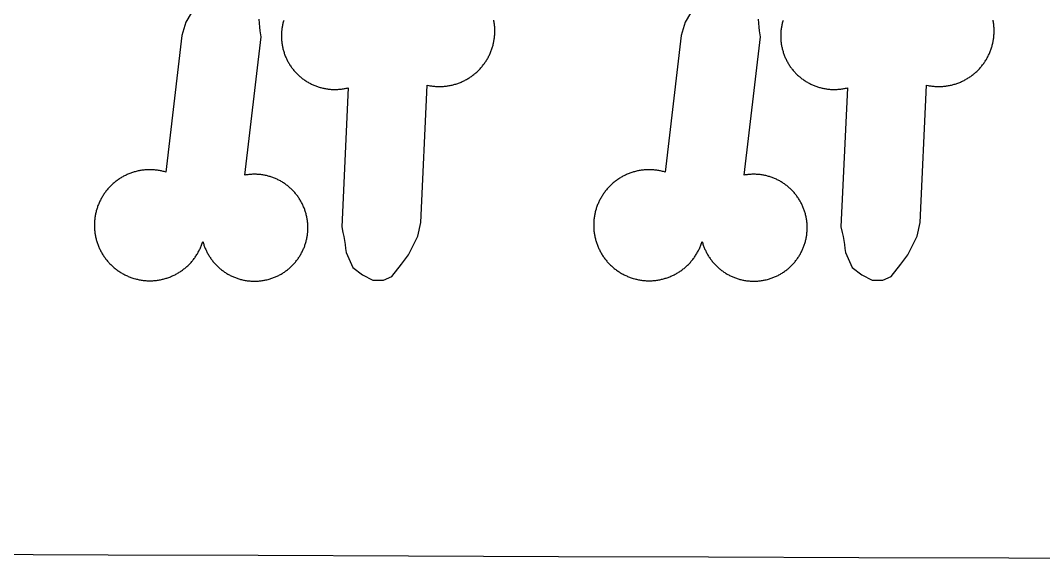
# Model space of a CAD drawing. Extents: x -246 to 246, y -104 to 199.
# Drawn here: x 89.4 to 113.99, y 129.86 to 142.78 of the extents above; entities that cross this region are included whole.
import ezdxf

# ---------------------------------------------------------------- set-up
doc = ezdxf.new("R2010")
doc.units = 0
doc.layers.add('Add_Red', color=1, linetype='Continuous')
doc.layers.add('Outline_Red', color=1, linetype='Continuous')

msp = doc.modelspace()

# ---------------------------------------------------------------- linework, layer by layer
at = {"layer": 'Add_Red'}
for points in [[(93.637, 143.174), (93.375, 142.74), (93.284, 142.417), (92.895, 139.141), (92.857, 139.152), (92.835, 139.158), (92.812, 139.164), (92.789, 139.169), (92.767, 139.173), (92.744, 139.177), (92.721, 139.181), (92.698, 139.185), (92.675, 139.188), (92.652, 139.19), (92.628, 139.193), (92.605, 139.194), (92.582, 139.196), (92.559, 139.197), (92.536, 139.198), (92.512, 139.198), (92.484, 139.197), (92.461, 139.197), (92.438, 139.196), (92.415, 139.194), (92.391, 139.192), (92.368, 139.19), (92.345, 139.187), (92.322, 139.184), (92.299, 139.181), (92.276, 139.177), (92.253, 139.172), (92.231, 139.168), (92.208, 139.162), (92.185, 139.157), (92.163, 139.151), (92.14, 139.145), (92.118, 139.138), (92.096, 139.131), (92.074, 139.124), (92.052, 139.116), (92.03, 139.108), (92.009, 139.099), (91.987, 139.09), (91.966, 139.081), (91.945, 139.071), (91.924, 139.061), (91.903, 139.05), (91.883, 139.04), (91.862, 139.028), (91.842, 139.017), (91.822, 139.005), (91.802, 138.993), (91.783, 138.98), (91.763, 138.967), (91.744, 138.954), (91.725, 138.94), (91.707, 138.927), (91.688, 138.912), (91.67, 138.898), (91.652, 138.883), (91.634, 138.868), (91.617, 138.852), (91.6, 138.836), (91.583, 138.82), (91.567, 138.804), (91.55, 138.787), (91.534, 138.77), (91.519, 138.753), (91.503, 138.736), (91.488, 138.718), (91.474, 138.7), (91.459, 138.682), (91.445, 138.663), (91.431, 138.645), (91.418, 138.626), (91.405, 138.606), (91.392, 138.587), (91.38, 138.567), (91.368, 138.547), (91.356, 138.527), (91.344, 138.507), (91.333, 138.487), (91.323, 138.466), (91.312, 138.445), (91.303, 138.424), (91.293, 138.403), (91.284, 138.381), (91.275, 138.36), (91.266, 138.338), (91.258, 138.316), (91.251, 138.294), (91.243, 138.272), (91.237, 138.25), (91.225, 138.21), (91.219, 138.187), (91.214, 138.165), (91.209, 138.142), (91.204, 138.119), (91.2, 138.096), (91.196, 138.074), (91.193, 138.051), (91.19, 138.027), (91.187, 138.004), (91.185, 137.981), (91.183, 137.958), (91.181, 137.935), (91.18, 137.912), (91.18, 137.888), (91.18, 137.865), (91.18, 137.839), (91.181, 137.816), (91.182, 137.793), (91.183, 137.77), (91.185, 137.746), (91.187, 137.723), (91.19, 137.7), (91.193, 137.677), (91.196, 137.654), (91.2, 137.631), (91.205, 137.608), (91.209, 137.585), (91.214, 137.563), (91.22, 137.54), (91.226, 137.518), (91.232, 137.495), (91.239, 137.473), (91.246, 137.451), (91.253, 137.429), (91.261, 137.407), (91.269, 137.385), (91.278, 137.363), (91.287, 137.342), (91.296, 137.321), (91.306, 137.3), (91.316, 137.279), (91.326, 137.258), (91.337, 137.237), (91.348, 137.217), (91.36, 137.197), (91.371, 137.176), (91.384, 137.157), (91.396, 137.137), (91.409, 137.118), (91.422, 137.099), (91.436, 137.08), (91.45, 137.061), (91.464, 137.043), (91.478, 137.024), (91.493, 137.006), (91.508, 136.989), (91.524, 136.971), (91.539, 136.954), (91.555, 136.937), (91.572, 136.921), (91.588, 136.905), (91.605, 136.889), (91.623, 136.873), (91.64, 136.858), (91.658, 136.843), (91.676, 136.828), (91.694, 136.813), (91.712, 136.799), (91.731, 136.785), (91.75, 136.772), (91.769, 136.759), (91.789, 136.746), (91.808, 136.734), (91.828, 136.721), (91.848, 136.71), (91.869, 136.698), (91.889, 136.687), (91.91, 136.677), (91.93, 136.666), (91.951, 136.656), (91.973, 136.647), (91.994, 136.637), (92.016, 136.629), (92.037, 136.62), (92.059, 136.612), (92.081, 136.604), (92.103, 136.597), (92.125, 136.59), (92.167, 136.578), (92.19, 136.572), (92.213, 136.567), (92.235, 136.562), (92.258, 136.557), (92.281, 136.553), (92.304, 136.549), (92.327, 136.545), (92.35, 136.542), (92.373, 136.54), (92.396, 136.538), (92.419, 136.536), (92.443, 136.534), (92.466, 136.533), (92.489, 136.533), (92.512, 136.532), (92.536, 136.533), (92.559, 136.533), (92.583, 136.534), (92.606, 136.536), (92.629, 136.538), (92.652, 136.54), (92.675, 136.542), (92.698, 136.545), (92.721, 136.549), (92.744, 136.553), (92.767, 136.557), (92.79, 136.562), (92.813, 136.567), (92.835, 136.572), (92.858, 136.578), (92.88, 136.584), (92.902, 136.591), (92.925, 136.598), (92.947, 136.605), (92.969, 136.613), (92.99, 136.621), (93.012, 136.63), (93.034, 136.639), (93.055, 136.648), (93.076, 136.658), (93.097, 136.668), (93.118, 136.678), (93.138, 136.689), (93.159, 136.7), (93.179, 136.711), (93.199, 136.723), (93.219, 136.735), (93.239, 136.748), (93.258, 136.761), (93.277, 136.774), (93.296, 136.787), (93.315, 136.801), (93.333, 136.815), (93.351, 136.83), (93.369, 136.845), (93.387, 136.86), (93.404, 136.875), (93.422, 136.891), (93.438, 136.907), (93.455, 136.923), (93.471, 136.94), (93.487, 136.957), (93.503, 136.974), (93.518, 136.991), (93.534, 137.009), (93.548, 137.027), (93.563, 137.045), (93.577, 137.064), (93.591, 137.082), (93.604, 137.101), (93.617, 137.12), (93.63, 137.14), (93.643, 137.159), (93.655, 137.179), (93.667, 137.199), (93.678, 137.219), (93.689, 137.24), (93.7, 137.261), (93.71, 137.281), (93.72, 137.302), (93.73, 137.324), (93.739, 137.345), (93.748, 137.366), (93.757, 137.388), (93.765, 137.41), (93.773, 137.432), (93.78, 137.454), (93.787, 137.476), (93.794, 137.452), (93.8, 137.43), (93.807, 137.409), (93.814, 137.388), (93.821, 137.366), (93.829, 137.346), (93.837, 137.325), (93.846, 137.304), (93.855, 137.283), (93.864, 137.263), (93.874, 137.243), (93.884, 137.223), (93.894, 137.203), (93.905, 137.183), (93.916, 137.164), (93.927, 137.144), (93.939, 137.125), (93.951, 137.106), (93.963, 137.088), (93.976, 137.069), (93.989, 137.051), (94.002, 137.033), (94.016, 137.015), (94.03, 136.998), (94.044, 136.98), (94.059, 136.963), (94.074, 136.947), (94.089, 136.93), (94.104, 136.914), (94.12, 136.898), (94.136, 136.882), (94.152, 136.867), (94.169, 136.852), (94.185, 136.837), (94.202, 136.822), (94.22, 136.808), (94.237, 136.794), (94.255, 136.78), (94.273, 136.767), (94.291, 136.754), (94.31, 136.741), (94.328, 136.729), (94.347, 136.717), (94.366, 136.705), (94.386, 136.694), (94.405, 136.683), (94.425, 136.672), (94.445, 136.662), (94.465, 136.652), (94.485, 136.642), (94.505, 136.633), (94.526, 136.624), (94.547, 136.615), (94.568, 136.607), (94.588, 136.599), (94.61, 136.592), (94.631, 136.585), (94.652, 136.578), (94.674, 136.572), (94.695, 136.566), (94.717, 136.56), (94.739, 136.555), (94.761, 136.55), (94.783, 136.545), (94.805, 136.541), (94.827, 136.538), (94.849, 136.534), (94.871, 136.531), (94.893, 136.529), (94.916, 136.527), (94.938, 136.525), (94.96, 136.524), (94.983, 136.523), (95.005, 136.522), (95.028, 136.522), (95.058, 136.522)], [(105.636, 143.174), (105.374, 142.74), (105.283, 142.417), (104.894, 139.141), (104.856, 139.152), (104.834, 139.158), (104.811, 139.164), (104.788, 139.169), (104.766, 139.173), (104.743, 139.177), (104.72, 139.181), (104.697, 139.185), (104.674, 139.188), (104.651, 139.19), (104.627, 139.193), (104.604, 139.194), (104.581, 139.196), (104.558, 139.197), (104.535, 139.198), (104.511, 139.198), (104.483, 139.197), (104.46, 139.197), (104.437, 139.196), (104.414, 139.194), (104.39, 139.192), (104.367, 139.19), (104.344, 139.187), (104.321, 139.184), (104.298, 139.181), (104.275, 139.177), (104.252, 139.172), (104.23, 139.168), (104.207, 139.162), (104.184, 139.157), (104.162, 139.151), (104.139, 139.145), (104.117, 139.138), (104.095, 139.131), (104.073, 139.124), (104.051, 139.116), (104.029, 139.108), (104.008, 139.099), (103.986, 139.09), (103.965, 139.081), (103.944, 139.071), (103.923, 139.061), (103.902, 139.05), (103.881, 139.04), (103.861, 139.028), (103.841, 139.017), (103.821, 139.005), (103.801, 138.993), (103.782, 138.98), (103.762, 138.967), (103.743, 138.954), (103.724, 138.94), (103.706, 138.927), (103.687, 138.912), (103.669, 138.898), (103.651, 138.883), (103.633, 138.868), (103.616, 138.852), (103.599, 138.836), (103.582, 138.82), (103.566, 138.804), (103.549, 138.787), (103.533, 138.77), (103.518, 138.753), (103.502, 138.736), (103.487, 138.718), (103.473, 138.7), (103.458, 138.682), (103.444, 138.663), (103.43, 138.645), (103.417, 138.626), (103.404, 138.606), (103.391, 138.587), (103.379, 138.567), (103.367, 138.547), (103.355, 138.527), (103.343, 138.507), (103.332, 138.487), (103.322, 138.466), (103.311, 138.445), (103.301, 138.424), (103.292, 138.403), (103.283, 138.381), (103.274, 138.36), (103.265, 138.338), (103.257, 138.316), (103.25, 138.294), (103.242, 138.272), (103.235, 138.25), (103.224, 138.21), (103.218, 138.187), (103.213, 138.165), (103.208, 138.142), (103.203, 138.119), (103.199, 138.096), (103.195, 138.074), (103.192, 138.051), (103.189, 138.027), (103.186, 138.004), (103.184, 137.981), (103.182, 137.958), (103.18, 137.935), (103.179, 137.912), (103.179, 137.888), (103.179, 137.865), (103.179, 137.839), (103.18, 137.816), (103.181, 137.793), (103.182, 137.77), (103.184, 137.746), (103.186, 137.723), (103.189, 137.7), (103.192, 137.677), (103.195, 137.654), (103.199, 137.631), (103.204, 137.608), (103.208, 137.585), (103.213, 137.563), (103.219, 137.54), (103.225, 137.518), (103.231, 137.495), (103.238, 137.473), (103.245, 137.451), (103.252, 137.429), (103.26, 137.407), (103.268, 137.385), (103.277, 137.363), (103.286, 137.342), (103.295, 137.321), (103.305, 137.3), (103.315, 137.279), (103.325, 137.258), (103.336, 137.237), (103.347, 137.217), (103.358, 137.197), (103.37, 137.176), (103.382, 137.157), (103.395, 137.137), (103.408, 137.118), (103.421, 137.099), (103.435, 137.08), (103.449, 137.061), (103.463, 137.043), (103.477, 137.024), (103.492, 137.006), (103.507, 136.989), (103.523, 136.971), (103.538, 136.954), (103.554, 136.937), (103.571, 136.921), (103.587, 136.905), (103.604, 136.889), (103.621, 136.873), (103.639, 136.858), (103.657, 136.843), (103.675, 136.828), (103.693, 136.813), (103.711, 136.799), (103.73, 136.785), (103.749, 136.772), (103.768, 136.759), (103.788, 136.746), (103.807, 136.734), (103.827, 136.721), (103.847, 136.71), (103.867, 136.698), (103.888, 136.687), (103.909, 136.677), (103.929, 136.666), (103.95, 136.656), (103.972, 136.647), (103.993, 136.637), (104.014, 136.629), (104.036, 136.62), (104.058, 136.612), (104.08, 136.604), (104.102, 136.597), (104.124, 136.59), (104.166, 136.578), (104.189, 136.572), (104.211, 136.567), (104.234, 136.562), (104.257, 136.557), (104.28, 136.553), (104.303, 136.549), (104.326, 136.545), (104.349, 136.542), (104.372, 136.54), (104.395, 136.538), (104.418, 136.536), (104.442, 136.534), (104.465, 136.533), (104.488, 136.533), (104.511, 136.532), (104.535, 136.533), (104.558, 136.533), (104.582, 136.534), (104.605, 136.536), (104.628, 136.538), (104.651, 136.54), (104.674, 136.542), (104.697, 136.545), (104.72, 136.549), (104.743, 136.553), (104.766, 136.557), (104.789, 136.562), (104.812, 136.567), (104.834, 136.572), (104.857, 136.578), (104.879, 136.584), (104.901, 136.591), (104.924, 136.598), (104.946, 136.605), (104.968, 136.613), (104.989, 136.621), (105.011, 136.63), (105.032, 136.639), (105.054, 136.648), (105.075, 136.658), (105.096, 136.668), (105.117, 136.678), (105.137, 136.689), (105.158, 136.7), (105.178, 136.711), (105.198, 136.723), (105.218, 136.735), (105.238, 136.748), (105.257, 136.761), (105.276, 136.774), (105.295, 136.787), (105.314, 136.801), (105.332, 136.815), (105.35, 136.83), (105.368, 136.845), (105.386, 136.86), (105.403, 136.875), (105.421, 136.891), (105.437, 136.907), (105.454, 136.923), (105.47, 136.94), (105.486, 136.957), (105.502, 136.974), (105.517, 136.991), (105.532, 137.009), (105.547, 137.027), (105.562, 137.045), (105.576, 137.064), (105.59, 137.082), (105.603, 137.101), (105.616, 137.12), (105.629, 137.14), (105.642, 137.159), (105.654, 137.179), (105.666, 137.199), (105.677, 137.219), (105.688, 137.24), (105.699, 137.261), (105.709, 137.281), (105.719, 137.302), (105.729, 137.324), (105.738, 137.345), (105.747, 137.366), (105.756, 137.388), (105.764, 137.41), (105.771, 137.432), (105.779, 137.454), (105.786, 137.476), (105.793, 137.452), (105.799, 137.43), (105.806, 137.409), (105.813, 137.388), (105.82, 137.366), (105.828, 137.346), (105.836, 137.325), (105.845, 137.304), (105.854, 137.283), (105.863, 137.263), (105.873, 137.243), (105.883, 137.223), (105.893, 137.203), (105.904, 137.183), (105.915, 137.164), (105.926, 137.144), (105.938, 137.125), (105.95, 137.106), (105.962, 137.088), (105.975, 137.069), (105.988, 137.051), (106.001, 137.033), (106.015, 137.015), (106.029, 136.998), (106.043, 136.98), (106.058, 136.963), (106.073, 136.947), (106.088, 136.93), (106.103, 136.914), (106.119, 136.898), (106.135, 136.882), (106.151, 136.867), (106.168, 136.852), (106.184, 136.837), (106.201, 136.822), (106.219, 136.808), (106.236, 136.794), (106.254, 136.78), (106.272, 136.767), (106.29, 136.754), (106.309, 136.741), (106.327, 136.729), (106.346, 136.717), (106.365, 136.705), (106.385, 136.694), (106.404, 136.683), (106.424, 136.672), (106.444, 136.662), (106.464, 136.652), (106.484, 136.642), (106.504, 136.633), (106.525, 136.624), (106.546, 136.615), (106.566, 136.607), (106.587, 136.599), (106.609, 136.592), (106.63, 136.585), (106.651, 136.578), (106.673, 136.572), (106.694, 136.566), (106.716, 136.56), (106.738, 136.555), (106.76, 136.55), (106.782, 136.545), (106.804, 136.541), (106.826, 136.538), (106.848, 136.534), (106.87, 136.531), (106.892, 136.529), (106.915, 136.527), (106.937, 136.525), (106.959, 136.524), (106.982, 136.523), (107.004, 136.522), (107.026, 136.522), (107.056, 136.522)], [(95.058, 136.522), (95.08, 136.523), (95.102, 136.524), (95.125, 136.526), (95.147, 136.527), (95.169, 136.53), (95.192, 136.532), (95.214, 136.535), (95.236, 136.539), (95.258, 136.543), (95.28, 136.547), (95.302, 136.552), (95.324, 136.557), (95.36, 136.566), (95.381, 136.572), (95.403, 136.578), (95.424, 136.585), (95.445, 136.592), (95.467, 136.599), (95.488, 136.607), (95.508, 136.615), (95.529, 136.624), (95.55, 136.633), (95.57, 136.642), (95.59, 136.652), (95.61, 136.662), (95.63, 136.672), (95.65, 136.683), (95.669, 136.694), (95.689, 136.705), (95.708, 136.717), (95.727, 136.729), (95.745, 136.741), (95.764, 136.754), (95.782, 136.767), (95.8, 136.78), (95.818, 136.794), (95.835, 136.808), (95.853, 136.822), (95.87, 136.837), (95.886, 136.852), (95.903, 136.867), (95.919, 136.882), (95.935, 136.898), (95.951, 136.914), (95.966, 136.93), (95.981, 136.947), (95.996, 136.963), (96.011, 136.98), (96.025, 136.998), (96.039, 137.015), (96.053, 137.033), (96.066, 137.051), (96.079, 137.069), (96.092, 137.088), (96.104, 137.106), (96.116, 137.125), (96.128, 137.144), (96.139, 137.164), (96.15, 137.183), (96.161, 137.203), (96.171, 137.223), (96.181, 137.243), (96.191, 137.263), (96.2, 137.283), (96.209, 137.304), (96.218, 137.325), (96.226, 137.346), (96.234, 137.366), (96.241, 137.388), (96.248, 137.409), (96.255, 137.43), (96.261, 137.452), (96.267, 137.473), (96.273, 137.495), (96.278, 137.517), (96.283, 137.539), (96.288, 137.561), (96.292, 137.583), (96.295, 137.605), (96.299, 137.627), (96.302, 137.649), (96.304, 137.671), (96.306, 137.694), (96.308, 137.716), (96.309, 137.738), (96.31, 137.761), (96.311, 137.783), (96.311, 137.806), (96.311, 137.846), (96.31, 137.868), (96.308, 137.891), (96.307, 137.913), (96.305, 137.935), (96.302, 137.958), (96.299, 137.98), (96.296, 138.002), (96.292, 138.024), (96.288, 138.046), (96.284, 138.068), (96.278, 138.094), (96.273, 138.116), (96.267, 138.138), (96.261, 138.159), (96.255, 138.181), (96.248, 138.202), (96.241, 138.223), (96.234, 138.245), (96.226, 138.266), (96.218, 138.286), (96.209, 138.307), (96.2, 138.328), (96.191, 138.348), (96.181, 138.368), (96.171, 138.388), (96.161, 138.408), (96.15, 138.428), (96.139, 138.447), (96.128, 138.467), (96.116, 138.486), (96.104, 138.505), (96.092, 138.523), (96.079, 138.542), (96.066, 138.56), (96.053, 138.578), (96.039, 138.596), (96.025, 138.613), (96.011, 138.631), (95.996, 138.648), (95.981, 138.664), (95.966, 138.681), (95.951, 138.697), (95.935, 138.713), (95.919, 138.729), (95.903, 138.744), (95.886, 138.759), (95.87, 138.774), (95.853, 138.789), (95.835, 138.803), (95.818, 138.817), (95.8, 138.831), (95.782, 138.844), (95.764, 138.857), (95.745, 138.87), (95.727, 138.882), (95.708, 138.894), (95.689, 138.906), (95.669, 138.917), (95.65, 138.928), (95.63, 138.939), (95.61, 138.949), (95.59, 138.959), (95.57, 138.969), (95.55, 138.978), (95.529, 138.987), (95.508, 138.996), (95.488, 139.004), (95.467, 139.012), (95.445, 139.019), (95.424, 139.026), (95.403, 139.033), (95.381, 139.039), (95.36, 139.045), (95.338, 139.051), (95.316, 139.056), (95.294, 139.061), (95.272, 139.066), (95.25, 139.07), (95.228, 139.073), (95.206, 139.077), (95.184, 139.08), (95.162, 139.082), (95.139, 139.084), (95.117, 139.086), (95.095, 139.087), (95.072, 139.088), (95.05, 139.089), (95.028, 139.089), (94.999, 139.089), (94.977, 139.088), (94.955, 139.087), (94.932, 139.086), (94.91, 139.084), (94.888, 139.082), (94.865, 139.079), (94.843, 139.076), (94.821, 139.072), (94.799, 139.069), (95.188, 142.387), (95.168, 142.529), (95.156, 142.624), (95.146, 142.719), (95.138, 142.815)], [(95.73, 142.784), (95.724, 142.763), (95.718, 142.741), (95.712, 142.719), (95.707, 142.697), (95.702, 142.676), (95.698, 142.654), (95.694, 142.632), (95.69, 142.61), (95.687, 142.587), (95.684, 142.565), (95.681, 142.543), (95.679, 142.521), (95.677, 142.498), (95.676, 142.476), (95.675, 142.454), (95.674, 142.431), (95.674, 142.409), (95.675, 142.367), (95.676, 142.344), (95.677, 142.322), (95.679, 142.3), (95.681, 142.277), (95.683, 142.255), (95.686, 142.233), (95.69, 142.211), (95.693, 142.189), (95.697, 142.166), (95.702, 142.145), (95.706, 142.123), (95.712, 142.101), (95.717, 142.079), (95.723, 142.058), (95.73, 142.033), (95.737, 142.012), (95.744, 141.991), (95.752, 141.97), (95.759, 141.949), (95.768, 141.928), (95.776, 141.907), (95.785, 141.887), (95.794, 141.866), (95.804, 141.846), (95.814, 141.826), (95.824, 141.806), (95.835, 141.786), (95.846, 141.767), (95.857, 141.748), (95.869, 141.729), (95.881, 141.71), (95.894, 141.691), (95.906, 141.672), (95.919, 141.654), (95.933, 141.636), (95.946, 141.618), (95.96, 141.601), (95.974, 141.584), (95.989, 141.567), (96.004, 141.55), (96.019, 141.533), (96.034, 141.517), (96.05, 141.501), (96.066, 141.485), (96.082, 141.47), (96.099, 141.455), (96.116, 141.44), (96.133, 141.425), (96.15, 141.411), (96.168, 141.397), (96.185, 141.384), (96.203, 141.37), (96.222, 141.357), (96.24, 141.345), (96.259, 141.332), (96.278, 141.32), (96.297, 141.308), (96.316, 141.297), (96.335, 141.286), (96.355, 141.275), (96.375, 141.265), (96.395, 141.255), (96.415, 141.245), (96.436, 141.236), (96.456, 141.227), (96.477, 141.219), (96.498, 141.21), (96.519, 141.203), (96.54, 141.195), (96.561, 141.188), (96.583, 141.181), (96.604, 141.175), (96.626, 141.169), (96.647, 141.163), (96.669, 141.158), (96.691, 141.153), (96.713, 141.149), (96.735, 141.145), (96.757, 141.141), (96.779, 141.138), (96.801, 141.135), (96.824, 141.132), (96.846, 141.13), (96.868, 141.128), (96.891, 141.127), (96.913, 141.126), (96.935, 141.125), (96.958, 141.125), (96.988, 141.125), (97.01, 141.126), (97.033, 141.127), (97.055, 141.129), (97.077, 141.131), (97.1, 141.133), (97.122, 141.136), (97.144, 141.139), (97.166, 141.142), (97.188, 141.146), (97.21, 141.15), (97.232, 141.155), (97.254, 141.16), (97.276, 141.165), (97.124, 137.827), (97.154, 137.687), (97.172, 137.593), (97.189, 137.499), (97.204, 137.404), (97.217, 137.309), (97.229, 137.214), (97.389, 136.848), (97.622, 136.672), (97.875, 136.549), (98.127, 136.547), (98.332, 136.632)], [(98.332, 136.632), (98.561, 136.928), (98.726, 137.152), (98.957, 137.604), (99.025, 137.933), (99.18, 141.228), (99.217, 141.22), (99.239, 141.216), (99.262, 141.212), (99.285, 141.209), (99.308, 141.206), (99.332, 141.203), (99.355, 141.201), (99.378, 141.199), (99.401, 141.197), (99.424, 141.196), (99.448, 141.196), (99.471, 141.196), (99.501, 141.196), (99.524, 141.197), (99.547, 141.198), (99.57, 141.199), (99.594, 141.201), (99.617, 141.204), (99.64, 141.206), (99.663, 141.209), (99.686, 141.213), (99.709, 141.217), (99.732, 141.221), (99.754, 141.226), (99.777, 141.231), (99.8, 141.237), (99.822, 141.243), (99.844, 141.249), (99.867, 141.256), (99.889, 141.263), (99.911, 141.27), (99.933, 141.278), (99.955, 141.286), (99.976, 141.295), (99.998, 141.304), (100.019, 141.313), (100.04, 141.323), (100.061, 141.333), (100.082, 141.344), (100.102, 141.355), (100.123, 141.366), (100.143, 141.377), (100.163, 141.389), (100.183, 141.402), (100.202, 141.414), (100.222, 141.427), (100.241, 141.44), (100.259, 141.454), (100.278, 141.468), (100.296, 141.482), (100.315, 141.497), (100.332, 141.512), (100.35, 141.527), (100.367, 141.542), (100.385, 141.558), (100.401, 141.574), (100.418, 141.591), (100.434, 141.607), (100.45, 141.624), (100.466, 141.641), (100.481, 141.659), (100.496, 141.677), (100.511, 141.695), (100.525, 141.713), (100.539, 141.731), (100.553, 141.75), (100.566, 141.769), (100.579, 141.788), (100.592, 141.808), (100.604, 141.828), (100.617, 141.847), (100.628, 141.868), (100.64, 141.888), (100.651, 141.908), (100.661, 141.929), (100.672, 141.95), (100.681, 141.971), (100.691, 141.992), (100.7, 142.013), (100.709, 142.035), (100.717, 142.057), (100.725, 142.079), (100.733, 142.101), (100.74, 142.123), (100.747, 142.145), (100.754, 142.167), (100.76, 142.19), (100.766, 142.212), (100.771, 142.235), (100.779, 142.274), (100.783, 142.297), (100.787, 142.32), (100.791, 142.343), (100.794, 142.366), (100.796, 142.389), (100.798, 142.412), (100.8, 142.435), (100.802, 142.458), (100.803, 142.482), (100.803, 142.505), (100.804, 142.528), (100.803, 142.556), (100.803, 142.579), (100.801, 142.602), (100.8, 142.626), (100.798, 142.649), (100.796, 142.672), (100.793, 142.695), (100.79, 142.718), (100.786, 142.741), (100.783, 142.764), (100.778, 142.787)], [(107.056, 136.522), (107.079, 136.523), (107.101, 136.524), (107.124, 136.526), (107.146, 136.527), (107.168, 136.53), (107.19, 136.532), (107.213, 136.535), (107.235, 136.539), (107.257, 136.543), (107.279, 136.547), (107.301, 136.552), (107.323, 136.557), (107.359, 136.566), (107.38, 136.572), (107.402, 136.578), (107.423, 136.585), (107.444, 136.592), (107.466, 136.599), (107.487, 136.607), (107.507, 136.615), (107.528, 136.624), (107.549, 136.633), (107.569, 136.642), (107.589, 136.652), (107.609, 136.662), (107.629, 136.672), (107.649, 136.683), (107.668, 136.694), (107.688, 136.705), (107.707, 136.717), (107.726, 136.729), (107.744, 136.741), (107.763, 136.754), (107.781, 136.767), (107.799, 136.78), (107.817, 136.794), (107.834, 136.808), (107.852, 136.822), (107.869, 136.837), (107.885, 136.852), (107.902, 136.867), (107.918, 136.882), (107.934, 136.898), (107.95, 136.914), (107.965, 136.93), (107.98, 136.947), (107.995, 136.963), (108.01, 136.98), (108.024, 136.998), (108.038, 137.015), (108.052, 137.033), (108.065, 137.051), (108.078, 137.069), (108.091, 137.088), (108.103, 137.106), (108.115, 137.125), (108.127, 137.144), (108.138, 137.164), (108.149, 137.183), (108.16, 137.203), (108.17, 137.223), (108.18, 137.243), (108.19, 137.263), (108.199, 137.283), (108.208, 137.304), (108.217, 137.325), (108.225, 137.346), (108.233, 137.366), (108.24, 137.388), (108.247, 137.409), (108.254, 137.43), (108.26, 137.452), (108.266, 137.473), (108.272, 137.495), (108.277, 137.517), (108.282, 137.539), (108.287, 137.561), (108.291, 137.583), (108.294, 137.605), (108.298, 137.627), (108.301, 137.649), (108.303, 137.671), (108.305, 137.694), (108.307, 137.716), (108.308, 137.738), (108.309, 137.761), (108.31, 137.783), (108.31, 137.806), (108.31, 137.846), (108.309, 137.868), (108.307, 137.891), (108.306, 137.913), (108.304, 137.935), (108.301, 137.958), (108.298, 137.98), (108.295, 138.002), (108.291, 138.024), (108.287, 138.046), (108.283, 138.068), (108.277, 138.094), (108.272, 138.116), (108.266, 138.138), (108.26, 138.159), (108.254, 138.181), (108.247, 138.202), (108.24, 138.223), (108.233, 138.245), (108.225, 138.266), (108.217, 138.286), (108.208, 138.307), (108.199, 138.328), (108.19, 138.348), (108.18, 138.368), (108.17, 138.388), (108.16, 138.408), (108.149, 138.428), (108.138, 138.447), (108.127, 138.467), (108.115, 138.486), (108.103, 138.505), (108.091, 138.523), (108.078, 138.542), (108.065, 138.56), (108.052, 138.578), (108.038, 138.596), (108.024, 138.613), (108.01, 138.631), (107.995, 138.648), (107.98, 138.664), (107.965, 138.681), (107.95, 138.697), (107.934, 138.713), (107.918, 138.729), (107.902, 138.744), (107.885, 138.759), (107.869, 138.774), (107.852, 138.789), (107.834, 138.803), (107.817, 138.817), (107.799, 138.831), (107.781, 138.844), (107.763, 138.857), (107.744, 138.87), (107.726, 138.882), (107.707, 138.894), (107.688, 138.906), (107.668, 138.917), (107.649, 138.928), (107.629, 138.939), (107.609, 138.949), (107.589, 138.959), (107.569, 138.969), (107.549, 138.978), (107.528, 138.987), (107.507, 138.996), (107.487, 139.004), (107.466, 139.012), (107.444, 139.019), (107.423, 139.026), (107.402, 139.033), (107.38, 139.039), (107.359, 139.045), (107.337, 139.051), (107.315, 139.056), (107.293, 139.061), (107.271, 139.066), (107.249, 139.07), (107.227, 139.073), (107.205, 139.077), (107.183, 139.08), (107.161, 139.082), (107.138, 139.084), (107.116, 139.086), (107.094, 139.087), (107.071, 139.088), (107.049, 139.089), (107.026, 139.089), (106.998, 139.089), (106.976, 139.088), (106.953, 139.087), (106.931, 139.086), (106.909, 139.084), (106.886, 139.082), (106.864, 139.079), (106.842, 139.076), (106.82, 139.072), (106.798, 139.069), (107.187, 142.387), (107.167, 142.529), (107.155, 142.624), (107.145, 142.719), (107.137, 142.815)], [(107.729, 142.784), (107.723, 142.763), (107.717, 142.741), (107.711, 142.719), (107.706, 142.697), (107.701, 142.676), (107.697, 142.654), (107.693, 142.632), (107.689, 142.61), (107.686, 142.587), (107.683, 142.565), (107.68, 142.543), (107.678, 142.521), (107.676, 142.498), (107.675, 142.476), (107.674, 142.454), (107.673, 142.431), (107.673, 142.409), (107.674, 142.367), (107.675, 142.344), (107.676, 142.322), (107.678, 142.3), (107.68, 142.277), (107.682, 142.255), (107.685, 142.233), (107.688, 142.211), (107.692, 142.189), (107.696, 142.166), (107.701, 142.145), (107.705, 142.123), (107.711, 142.101), (107.716, 142.079), (107.722, 142.058), (107.729, 142.033), (107.736, 142.012), (107.743, 141.991), (107.751, 141.97), (107.758, 141.949), (107.767, 141.928), (107.775, 141.907), (107.784, 141.887), (107.793, 141.866), (107.803, 141.846), (107.813, 141.826), (107.823, 141.806), (107.834, 141.786), (107.845, 141.767), (107.856, 141.748), (107.868, 141.729), (107.88, 141.71), (107.893, 141.691), (107.905, 141.672), (107.918, 141.654), (107.932, 141.636), (107.945, 141.618), (107.959, 141.601), (107.973, 141.584), (107.988, 141.567), (108.003, 141.55), (108.018, 141.533), (108.033, 141.517), (108.049, 141.501), (108.065, 141.485), (108.081, 141.47), (108.098, 141.455), (108.115, 141.44), (108.132, 141.425), (108.149, 141.411), (108.166, 141.397), (108.184, 141.384), (108.202, 141.37), (108.22, 141.357), (108.239, 141.345), (108.258, 141.332), (108.277, 141.32), (108.296, 141.308), (108.315, 141.297), (108.334, 141.286), (108.354, 141.275), (108.374, 141.265), (108.394, 141.255), (108.414, 141.245), (108.435, 141.236), (108.455, 141.227), (108.476, 141.219), (108.497, 141.21), (108.518, 141.203), (108.539, 141.195), (108.56, 141.188), (108.581, 141.181), (108.603, 141.175), (108.625, 141.169), (108.646, 141.163), (108.668, 141.158), (108.69, 141.153), (108.712, 141.149), (108.734, 141.145), (108.756, 141.141), (108.778, 141.138), (108.8, 141.135), (108.823, 141.132), (108.845, 141.13), (108.867, 141.128), (108.89, 141.127), (108.912, 141.126), (108.934, 141.125), (108.957, 141.125), (108.987, 141.125), (109.009, 141.126), (109.032, 141.127), (109.054, 141.129), (109.076, 141.131), (109.099, 141.133), (109.121, 141.136), (109.143, 141.139), (109.165, 141.142), (109.187, 141.146), (109.209, 141.15), (109.231, 141.155), (109.253, 141.16), (109.275, 141.165), (109.122, 137.827), (109.153, 137.687), (109.171, 137.593), (109.188, 137.499), (109.203, 137.404), (109.216, 137.309), (109.228, 137.214), (109.388, 136.848), (109.621, 136.672), (109.874, 136.549), (110.126, 136.547), (110.331, 136.632)], [(110.331, 136.632), (110.56, 136.928), (110.725, 137.152), (110.956, 137.604), (111.024, 137.933), (111.178, 141.228), (111.216, 141.22), (111.238, 141.216), (111.261, 141.212), (111.284, 141.209), (111.307, 141.206), (111.331, 141.203), (111.354, 141.201), (111.377, 141.199), (111.4, 141.197), (111.423, 141.196), (111.447, 141.196), (111.47, 141.196), (111.5, 141.196), (111.523, 141.197), (111.546, 141.198), (111.569, 141.199), (111.592, 141.201), (111.616, 141.204), (111.639, 141.206), (111.662, 141.209), (111.685, 141.213), (111.708, 141.217), (111.731, 141.221), (111.753, 141.226), (111.776, 141.231), (111.799, 141.237), (111.821, 141.243), (111.843, 141.249), (111.866, 141.256), (111.888, 141.263), (111.91, 141.27), (111.932, 141.278), (111.954, 141.286), (111.975, 141.295), (111.997, 141.304), (112.018, 141.313), (112.039, 141.323), (112.06, 141.333), (112.081, 141.344), (112.101, 141.355), (112.122, 141.366), (112.142, 141.377), (112.162, 141.389), (112.182, 141.402), (112.201, 141.414), (112.22, 141.427), (112.24, 141.44), (112.258, 141.454), (112.277, 141.468), (112.295, 141.482), (112.314, 141.497), (112.331, 141.512), (112.349, 141.527), (112.366, 141.542), (112.383, 141.558), (112.4, 141.574), (112.417, 141.591), (112.433, 141.607), (112.449, 141.624), (112.465, 141.641), (112.48, 141.659), (112.495, 141.677), (112.51, 141.695), (112.524, 141.713), (112.538, 141.731), (112.552, 141.75), (112.565, 141.769), (112.578, 141.788), (112.591, 141.808), (112.603, 141.828), (112.616, 141.847), (112.627, 141.868), (112.639, 141.888), (112.65, 141.908), (112.66, 141.929), (112.67, 141.95), (112.68, 141.971), (112.69, 141.992), (112.699, 142.013), (112.708, 142.035), (112.716, 142.057), (112.724, 142.079), (112.732, 142.101), (112.739, 142.123), (112.746, 142.145), (112.753, 142.167), (112.759, 142.19), (112.764, 142.212), (112.77, 142.235), (112.778, 142.274), (112.782, 142.297), (112.786, 142.32), (112.79, 142.343), (112.793, 142.366), (112.795, 142.389), (112.797, 142.412), (112.799, 142.435), (112.801, 142.458), (112.802, 142.482), (112.802, 142.505), (112.803, 142.528), (112.802, 142.556), (112.802, 142.579), (112.8, 142.602), (112.799, 142.626), (112.797, 142.649), (112.795, 142.672), (112.792, 142.695), (112.789, 142.718), (112.785, 142.741), (112.781, 142.764), (112.777, 142.787)]]:
    msp.add_lwpolyline(points, dxfattribs=at)
at = {"layer": 'Outline_Red'}
msp.add_lwpolyline([(87.902, 129.967), (91.51, 129.954), (95.118, 129.941), (98.726, 129.928), (102.334, 129.915), (105.942, 129.902), (109.55, 129.889), (113.158, 129.876), (116.766, 129.863)], dxfattribs=at)

doc.saveas('drawing.dxf')
